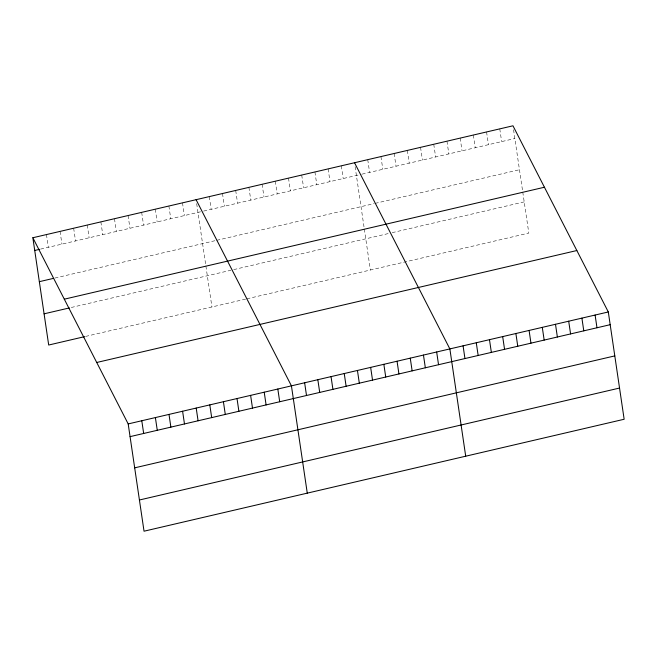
<?xml version="1.0" encoding="UTF-8"?>
<svg xmlns="http://www.w3.org/2000/svg" width="657" height="657" viewBox="0 0 657 657"><rect width="100%" height="100%" fill="white"/><g stroke="black" fill="none" stroke-linecap="round" stroke-linejoin="round"><path stroke-width="0.49" stroke-dasharray="3.29 2.46" d="M40.562 249.11L202.685 211.308M203.629 211.086L361.128 174.36M362.073 174.138L514.85 138.52M54.884 278.051L215.783 240.528M216.728 240.314L374.219 203.588M375.163 203.366L519.457 169.72M71.293 307.476L230.903 270.265M233.736 269.6L389.346 233.317M392.172 232.66L524.204 201.871M85.615 336.417L245.882 299.05M246.827 298.828L528.811 233.079L522.767 192.131M513.552 129.708L522.627 191.154M499.772 128.871L501.644 141.592M486.566 131.95L488.447 144.671M473.36 135.03L475.241 147.751M460.163 138.11L462.035 150.831M446.957 141.189L448.838 153.91M433.751 144.269L435.632 156.99M420.546 147.349L422.426 160.07M407.348 150.428L409.221 163.15M394.143 153.5L396.023 166.221M380.937 156.58L382.817 169.301M367.739 159.659L369.612 172.38M355.108 166.656L364.044 227.125M364.331 229.071L370.376 270.019M341.328 165.819L343.209 178.54M328.122 168.898L330.003 181.619M314.925 171.978L316.797 184.699M301.719 175.058L303.6 187.779M288.513 178.129L290.394 190.85M275.316 181.209L277.188 193.93M262.11 184.288L263.991 197.01M248.904 187.368L250.785 200.089M235.699 190.448L237.579 203.169M222.501 193.528L224.374 206.249M209.296 196.607L211.176 209.328M196.673 203.596L205.6 264.073M205.887 266.019L211.932 306.967M182.49 202.857L184.371 215.578M168.882 206.027L170.763 218.748M155.282 209.197L157.163 221.918M141.674 212.367L143.555 225.088M128.074 215.545L129.955 228.266M114.474 218.715L116.346 231.436M100.866 221.885L102.747 234.606M87.266 225.055L89.138 237.777M73.658 228.234L75.539 240.955M60.058 231.404L61.939 244.125M46.45 234.574L48.331 247.295"/><path stroke-width="0.99" d="M32.85 237.744L512.969 125.799L608.308 311.968L624.15 419.256L144.031 531.201L128.189 423.921L32.85 237.744L48.692 345.032L84.646 336.647M34.731 250.465L39.584 249.332M39.338 281.672L52.938 278.502M64.312 299.181L544.431 187.237M44.085 313.824L69.346 307.936M96.727 362.483L576.846 250.531M128.189 423.921L608.308 311.968M130.061 436.642L610.189 324.689M134.669 467.85L614.796 355.897M139.424 500.002L619.543 388.049M354.534 162.739L449.864 348.916L465.706 456.196M196.09 199.687L291.429 385.856L307.271 493.144M595.102 315.048L596.983 327.769M581.905 318.128L583.777 330.849M568.699 321.207L570.58 333.928M555.494 324.287L557.374 337.008M542.288 327.367L544.168 340.088M529.09 330.446L530.963 343.168M515.885 333.518L517.765 346.239M502.679 336.598L504.56 349.319M489.481 339.677L491.354 352.398M476.276 342.757L478.156 355.478M463.07 345.837L464.951 358.558M436.667 351.996L438.539 364.717M423.461 355.076L425.342 367.789M410.255 358.147L412.136 370.868M397.058 361.227L398.93 373.948M383.852 364.307L385.733 377.028M370.647 367.386L372.527 380.107M357.441 370.466L359.322 383.187M344.243 373.546L346.116 386.267M331.038 376.625L332.918 389.346M317.832 379.697L319.713 392.418M304.634 382.776L306.507 395.498M277.821 389.026L279.701 401.747M264.221 392.204L266.101 404.926M250.613 395.374L252.493 408.096M237.013 398.544L238.893 411.266M223.413 401.714L225.285 414.436M209.805 404.893L211.685 417.614M196.205 408.063L198.077 420.784M182.597 411.233L184.477 423.954M168.997 414.403L170.877 427.124M155.389 417.581L157.269 430.302M141.789 420.751L143.669 433.472"/></g></svg>
